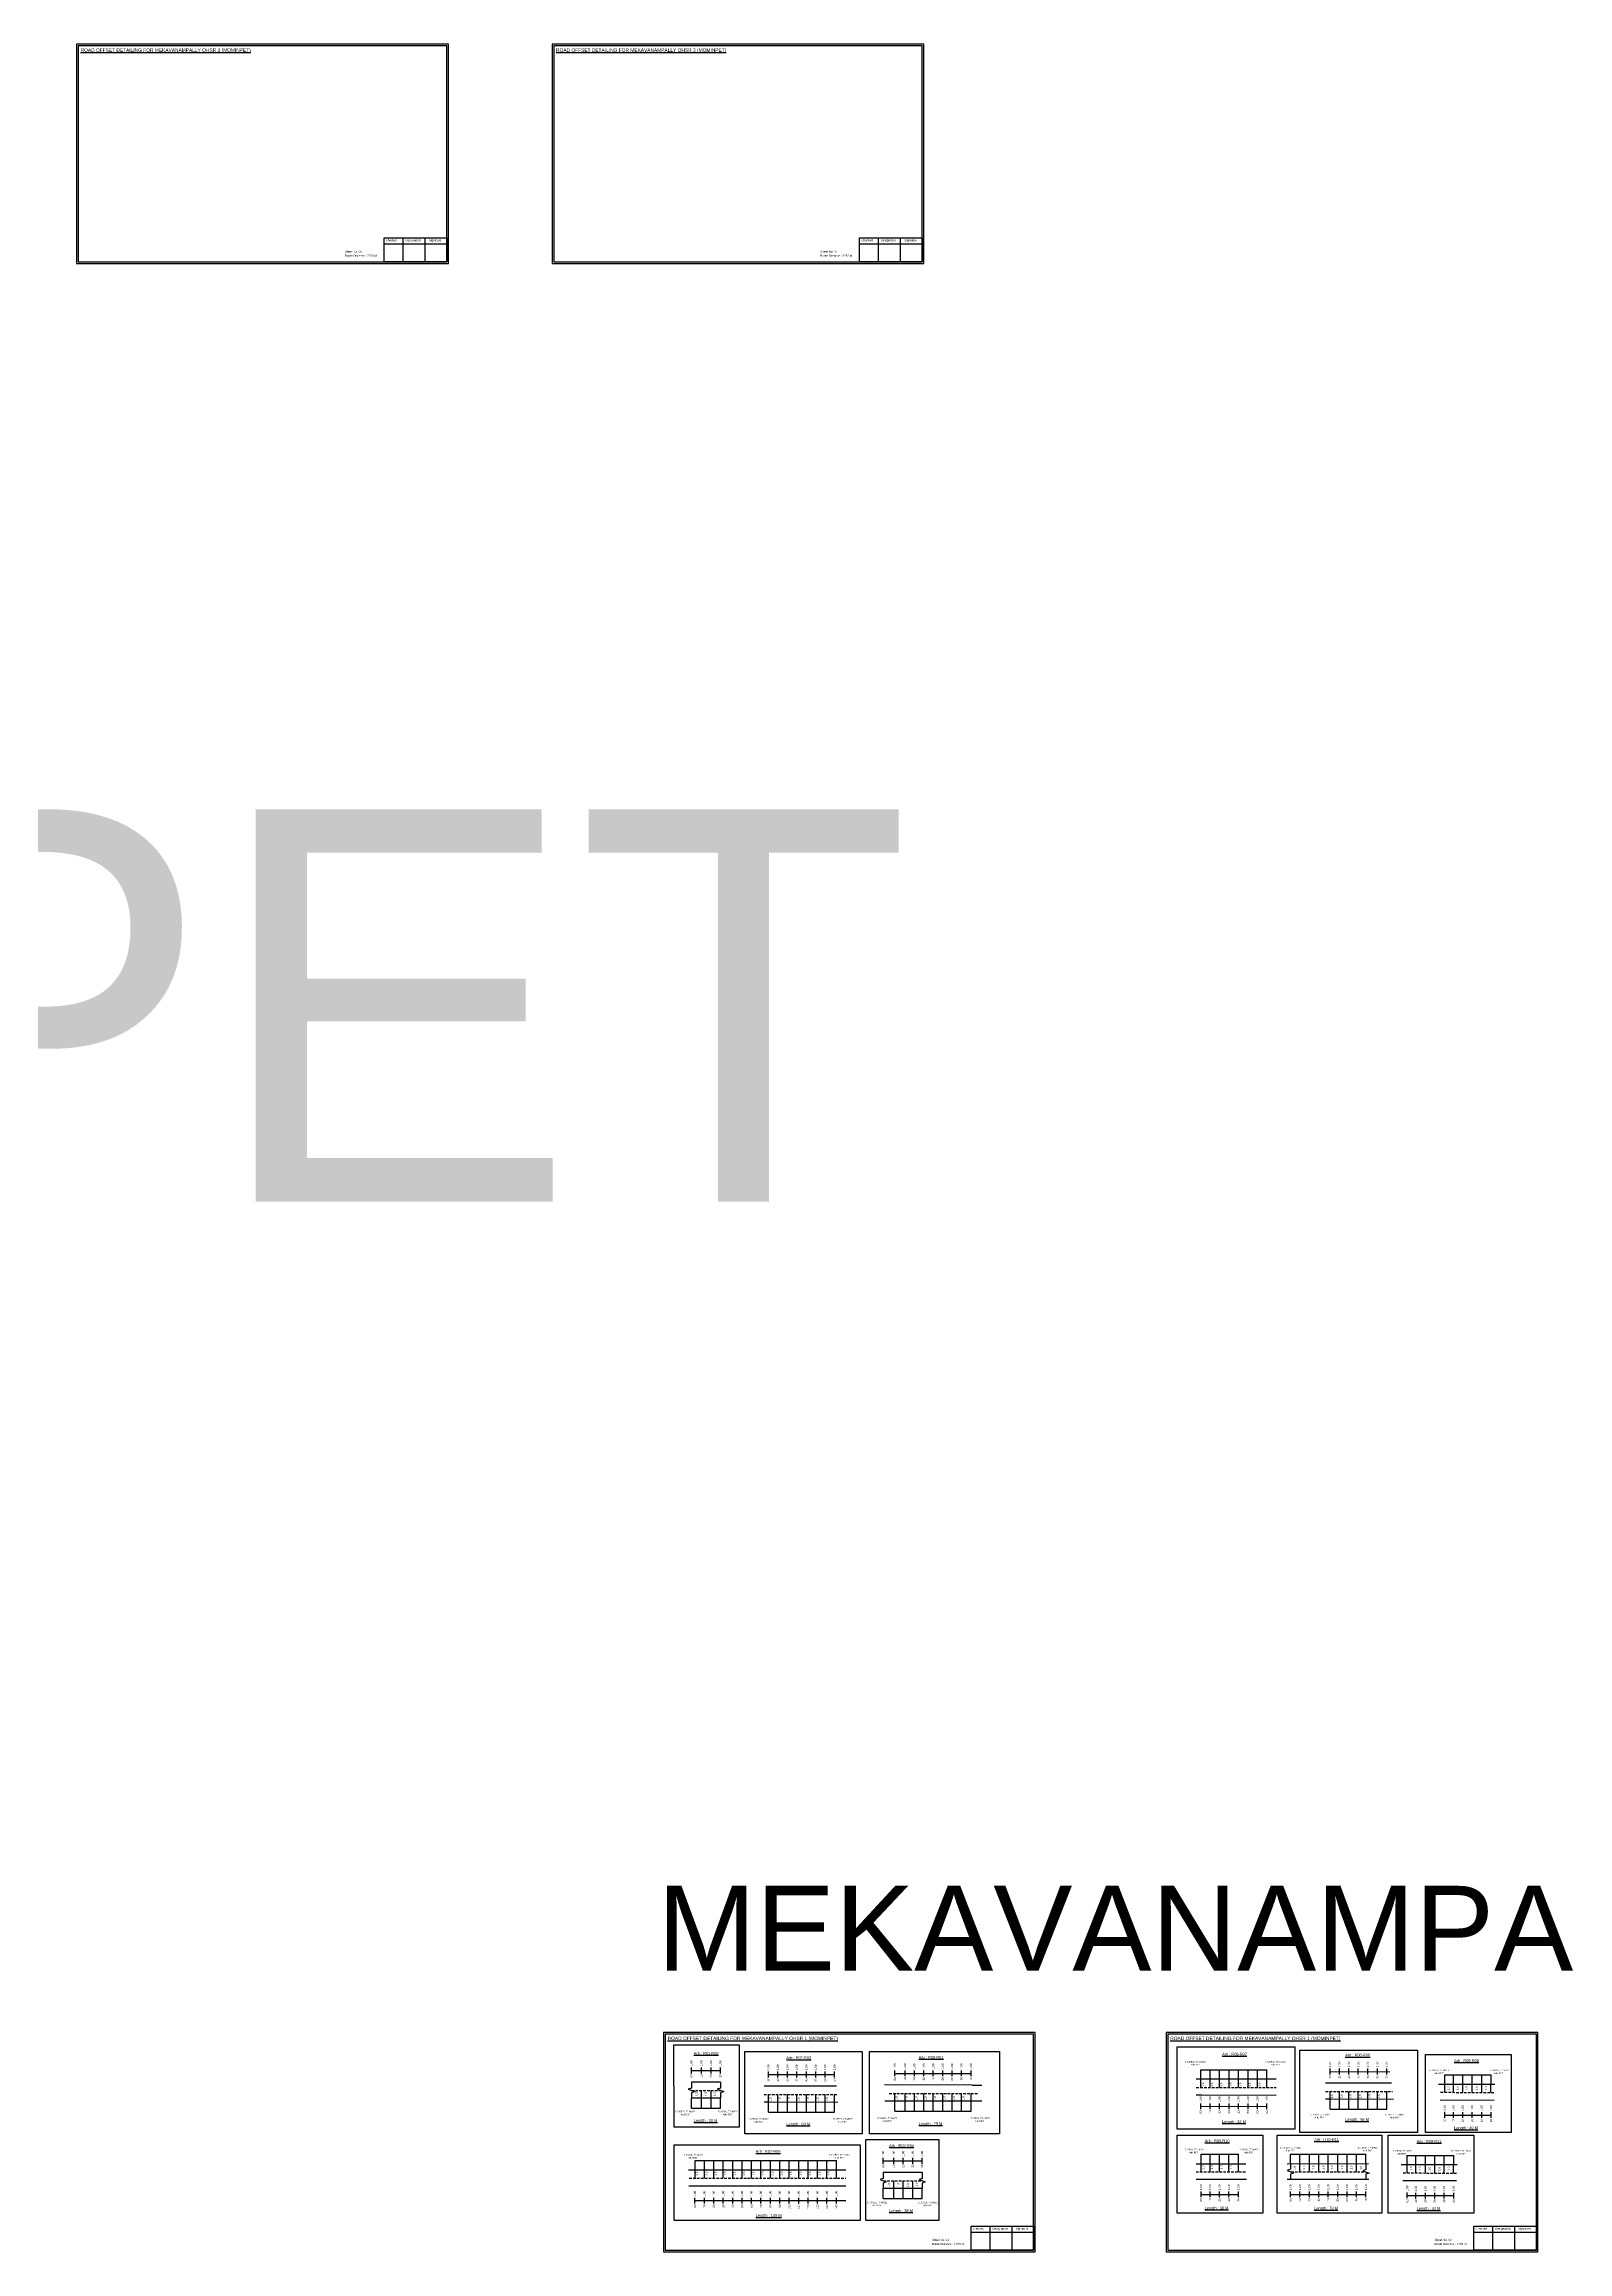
# Model space of a CAD drawing. Header units: inches. Extents: x -117 to 51867, y -12715 to 3423.
# Drawn here: x 5610 to 7809, y 27 to 3215 of the extents above; entities that cross this region are included whole.
import ezdxf

# ---------------------------------------------------------------- set-up
doc = ezdxf.new("R2010")
doc.units = ezdxf.units.IN
doc.header["$MEASUREMENT"] = 0
doc.linetypes.add('DASHED2', pattern=[0.375, 0.25, -0.125])
doc.layers.add('PDF_Geometry', color=7, linetype='Continuous')
doc.layers.add('PDF_Text', color=5, linetype='Continuous')
doc.styles.add('PDF Arial', font='arial.ttf')
doc.styles.get("Standard").update_dxf_attribs({"font": 'arial.ttf'})

msp = doc.modelspace()

# ---------------------------------------------------------------- linework, layer by layer
at = {"color": 217, "true_color": 0x93278f}
for p, q in [((6543.8, 285.1), (6543.8, 293.7)), ((6543.8, 289.4), (6585.6, 289.4)), ((6558.4, 285.1), (6558.4, 293.7)), ((6572, 285.1), (6572, 293.7)), ((6585.6, 285.1), (6585.6, 293.7)), ((6655, 279.3), (6655, 287.8)), ((6668.6, 279.3), (6668.6, 287.8)), ((6682.2, 279.3), (6682.2, 287.8)), ((6695.8, 279.3), (6695.8, 287.8)), ((6709.6, 279.3), (6709.6, 287.8)), ((6723.2, 279.3), (6723.2, 287.8)), ((6736.8, 279.3), (6736.8, 287.8)), ((6750.4, 279.3), (6750.4, 287.8)), ((6837.3, 280.8), (6837.3, 289.4)), ((6852, 280.8), (6852, 289.4)), ((6865.6, 280.8), (6865.6, 289.4)), ((6879.2, 280.8), (6879.2, 289.4)), ((6892.8, 280.8), (6892.8, 289.4)), ((6906.4, 280.8), (6906.4, 289.4)), ((6920, 280.8), (6920, 289.4)), ((6933.6, 280.8), (6933.6, 289.4)), ((6947.2, 280.8), (6947.2, 289.4)), ((7465.4, 283.5), (7465.4, 292)), ((7465.4, 287.8), (7551.8, 287.5)), ((7479, 283.5), (7479, 292)), ((7492.6, 283.5), (7492.6, 292)), ((7506.2, 283.5), (7506.2, 292)), ((7520.1, 283.5), (7520.1, 292)), ((7533.7, 283.5), (7533.7, 292)), ((7547.3, 283.5), (7547.3, 292)), ((6655, 283.5), (6750.4, 283.6)), ((6837.3, 285.1), (6947.2, 285.1)), ((7278.8, 233.2), (7278.8, 241.7)), ((7278.8, 237.4), (7374.2, 237.5)), ((7292.4, 233.2), (7292.4, 241.7)), ((7306, 233.2), (7306, 241.7)), ((7319.6, 233.2), (7319.6, 241.7)), ((7333.4, 233.2), (7333.4, 241.7)), ((7347, 233.2), (7347, 241.7)), ((7360.6, 233.2), (7360.6, 241.7)), ((7374.2, 233.2), (7374.2, 241.7)), ((7630.9, 221), (7630.9, 229.6)), ((7630.9, 224.9), (7697.8, 224.9)), ((7643.4, 220.7), (7643.4, 229.2)), ((7657, 220.7), (7657, 229.2)), ((7670.6, 220.7), (7670.6, 229.2)), ((7684.2, 220.7), (7684.2, 229.2)), ((7697.8, 220.7), (7697.8, 229.2)), ((6820.5, 154.7), (6820.5, 163.3)), ((6835.9, 154.7), (6835.9, 163.3)), ((6849.5, 154.7), (6849.5, 163.3)), ((6863.1, 154.7), (6863.1, 163.3)), ((6876.7, 154.7), (6876.7, 163.3)), ((6820.5, 159), (6876.7, 159)), ((6548.8, 97), (6548.8, 105.6)), ((6548.9, 101.3), (6766.5, 101.3)), ((6562.5, 97), (6562.5, 105.6)), ((6576.1, 97), (6576.1, 105.6)), ((6589.7, 97), (6589.7, 105.6)), ((6603.3, 97), (6603.3, 105.6)), ((6616.9, 97), (6616.9, 105.6)), ((6630.5, 97), (6630.5, 105.6)), ((6644.1, 97), (6644.1, 105.6)), ((6657.7, 97), (6657.7, 105.6)), ((6671.3, 97), (6671.3, 105.6)), ((6684.9, 97), (6684.9, 105.6)), ((6698.5, 97), (6698.5, 105.6)), ((6712.1, 97), (6712.1, 105.6)), ((6725.7, 97), (6725.7, 105.6)), ((6739.3, 97), (6739.3, 105.6)), ((6752.9, 97), (6752.9, 105.6)), ((7279.3, 106.2), (7279.3, 114.7)), ((7279.3, 110.4), (7333.1, 110.4)), ((7292.3, 106.2), (7292.3, 114.7)), ((7305.9, 106.2), (7305.9, 114.7)), ((7319.5, 106.2), (7319.5, 114.7)), ((7333.1, 106.2), (7333.1, 114.7)), ((7408.4, 106.2), (7408.4, 114.7)), ((7408.4, 110.4), (7517.2, 110.4)), ((7422, 106.2), (7422, 114.7)), ((7435.6, 106.2), (7435.6, 114.7)), ((7449.2, 106.2), (7449.2, 114.7)), ((7462.8, 106.2), (7462.8, 114.7)), ((7476.4, 106.2), (7476.4, 114.7)), ((7490, 106.2), (7490, 114.7)), ((7503.6, 106.2), (7503.6, 114.7)), ((7517.2, 106.2), (7517.2, 114.7)), ((7576.8, 104.7), (7576.8, 113.2)), ((7576.8, 108.6), (7643.8, 108.6)), ((7589.4, 104.3), (7589.4, 112.8)), ((7603, 104.3), (7603, 112.8)), ((7616.6, 104.3), (7616.6, 112.8)), ((7630.2, 104.3), (7630.2, 112.8)), ((7643.8, 104.3), (7643.8, 112.8))]:
    msp.add_line(p, q, dxfattribs=at)
at = {"color": 5}
for p, q in [((7278.8, 290.4), (7374.2, 290.4)), ((7630.9, 282.9), (7697.8, 282.9)), ((6543.8, 235), (6585.6, 235)), ((6655, 229.1), (6750.4, 229.1)), ((6837.3, 230.7), (6947.2, 230.7)), ((7465.4, 233.3), (7547.3, 233.4)), ((7279.3, 168.4), (7333.1, 168.4)), ((7408.4, 168.4), (7517.2, 168.4)), ((7576.8, 166.5), (7643.8, 166.5)), ((6548.9, 159.2), (6752.9, 159.2)), ((6820.5, 104.6), (6876.7, 104.6))]:
    msp.add_line(p, q, dxfattribs=at)
for p, q in [((7278.8, 264.9), (7278.8, 290.4)), ((7292.4, 264.9), (7292.4, 290.4)), ((7306, 264.9), (7306, 290.4)), ((7319.6, 264.9), (7319.6, 290.4)), ((7333.4, 264.9), (7333.4, 290.4)), ((7347, 264.9), (7347, 290.4)), ((7360.6, 264.9), (7360.6, 290.4)), ((7374.2, 264.9), (7374.2, 290.4)), ((6585.6, 272.4), (6543.8, 272.4)), ((6558.4, 235), (6558.4, 260.5)), ((6572, 235), (6572, 260.5)), ((6753.3, 266.5), (6648.5, 266.5)), ((6948.8, 268.1), (6822.2, 268.3)), ((6837.3, 230.7), (6837.3, 256.2)), ((6852, 230.7), (6852, 256.2)), ((6865.6, 230.7), (6865.6, 256.2)), ((6879.2, 230.7), (6879.2, 256.2)), ((6892.8, 230.7), (6892.8, 256.2)), ((6906.4, 230.7), (6906.4, 256.2)), ((6920, 230.7), (6920, 256.2)), ((6933.6, 230.7), (6933.6, 256.2)), ((6947.2, 230.7), (6947.2, 256.2)), ((6948.8, 268.1), (6962.7, 268.1)), ((7387.8, 276.7), (7272.4, 276.7)), ((7554, 270.8), (7459, 270.8)), ((7465.4, 233.3), (7465.4, 258.9)), ((7479, 233.3), (7479, 258.9)), ((7492.6, 233.3), (7492.6, 258.9)), ((7506.2, 233.3), (7506.2, 258.9)), ((7520.1, 233.3), (7520.1, 258.9)), ((7533.7, 233.3), (7533.7, 258.9)), ((7547.3, 233.3), (7547.3, 258.9)), ((7703, 269.2), (7622.1, 269.2)), ((7630.9, 257.7), (7630.9, 283.2)), ((7643.4, 257.6), (7643.4, 282.9)), ((7657, 257.6), (7657, 282.9)), ((7670.6, 257.6), (7670.6, 282.9)), ((7684.2, 257.4), (7684.2, 282.9)), ((7697.5, 257.4), (7697.8, 282.9)), ((6543.8, 249.7), (6569.3, 249.7)), ((6543.8, 235), (6543.8, 249.7)), ((6569.3, 249.7), (6585.6, 249.7)), ((6585.6, 235), (6585.6, 249.7)), ((6648.5, 243.9), (6656.6, 243.9)), ((6655, 229.1), (6655, 254.7)), ((6656.6, 243.9), (6754.9, 243.6)), ((6668.6, 229.1), (6668.6, 254.7)), ((6682.2, 229.1), (6682.2, 254.7)), ((6695.8, 229.1), (6695.8, 254.7)), ((6709.6, 229.1), (6709.6, 254.7)), ((6723.2, 229.1), (6723.2, 254.7)), ((6736.8, 229.1), (6736.8, 254.7)), ((6750.4, 229.1), (6750.4, 254.7)), ((6822.8, 245.4), (6948.8, 245.4)), ((6948.8, 245.4), (6963, 245.4)), ((7272.4, 254.1), (7280.4, 254.1)), ((7280.4, 254.1), (7387.8, 253.8)), ((7624.3, 247), (7702, 246.6)), ((7279.3, 142.9), (7279.3, 168.4)), ((7292.3, 142.9), (7292.3, 168.4)), ((7305.9, 142.9), (7305.9, 168.4)), ((7319.5, 142.9), (7319.5, 168.4)), ((7333.1, 142.9), (7333.1, 168.4)), ((7408.4, 154.7), (7408.4, 168.4)), ((7422, 142.9), (7422, 168.4)), ((7435.6, 142.9), (7435.6, 168.4)), ((7449.2, 142.9), (7449.2, 168.4)), ((7462.8, 142.9), (7462.8, 168.4)), ((7476.4, 142.9), (7476.4, 168.4)), ((7490, 142.9), (7490, 168.4)), ((7503.6, 142.9), (7503.6, 168.4)), ((7517.2, 154.7), (7517.2, 168.4)), ((7576.8, 141.3), (7576.8, 166.8)), ((7589.4, 141.2), (7589.4, 166.5)), ((7603, 141.2), (7603, 166.5)), ((7616.6, 141.2), (7616.6, 166.5)), ((7630.2, 141), (7630.2, 166.5)), ((7643.5, 141), (7643.8, 166.5)), ((6539.7, 145.6), (6766.5, 145.6)), ((6548.9, 133.7), (6548.9, 159.2)), ((6562.5, 133.7), (6562.5, 159.2)), ((6576.1, 133.7), (6576.1, 159.2)), ((6589.7, 133.7), (6589.7, 159.2)), ((6603.3, 133.7), (6603.3, 159.2)), ((6616.9, 133.7), (6616.9, 159.2)), ((6630.5, 133.7), (6630.5, 159.2)), ((6644.1, 133.7), (6644.1, 159.2)), ((6657.7, 133.7), (6657.7, 159.2)), ((6671.3, 133.7), (6671.3, 159.2)), ((6684.9, 133.7), (6684.9, 159.2)), ((6698.5, 133.7), (6698.5, 159.2)), ((6712.1, 133.7), (6712.1, 159.2)), ((6725.7, 133.7), (6725.7, 159.2)), ((6739.3, 133.7), (6739.3, 159.2)), ((6752.9, 133.7), (6752.9, 159.2)), ((6876.7, 142), (6820.5, 142)), ((6835.9, 104.6), (6835.9, 130.1)), ((6849.5, 104.6), (6849.5, 130.1)), ((6863.1, 104.6), (6863.1, 130.1)), ((7272, 154.7), (7344, 154.7)), ((7272, 132.1), (7345, 132.1)), ((7403.5, 154.7), (7521.1, 154.8)), ((7403.6, 132.1), (7521.4, 132.1)), ((7649, 152.8), (7568, 152.8)), ((7570.3, 130.6), (7648, 130.2)), ((6540.2, 122.9), (6766.5, 122.9)), ((6820.5, 119.3), (6876.7, 119.3)), ((6820.5, 104.6), (6820.5, 119.3)), ((6876.7, 104.6), (6876.7, 119.3))]:
    msp.add_line(p, q)
at = {"linetype": 'DASHED2', "ltscale": 15}
for p, q in [((6543.8, 260.5), (6585.6, 260.5)), ((6829.1, 256.2), (6957.7, 256.2)), ((7272.4, 264.9), (7387.8, 264.9)), ((7459, 258.9), (7555.7, 258.9)), ((7625, 257.8), (7703.3, 257.4)), ((6648.5, 254.7), (6753.9, 254.7)), ((6540.5, 133.7), (6766.5, 133.7)), ((6820.5, 130.1), (6876.7, 130.1)), ((7272, 142.9), (7344.5, 142.9)), ((7409.2, 142.9), (7517.2, 142.9)), ((7571, 141.4), (7649.3, 141))]:
    msp.add_line(p, q, dxfattribs=at)
for points in [[(6518.3, 326.1), (6612.5, 326.1), (6612.8, 207.3), (6518.6, 207.3)], [(7244.8, 323.2), (7414.5, 323.2), (7414.5, 204.4), (7244.8, 204.4)], [(6620.7, 316.6), (6790.3, 316.6), (6790.3, 197.8), (6620.7, 197.8)], [(6800.7, 316.6), (6988.3, 316.6), (6988.3, 197.8), (6800.7, 197.8)], [(7421.8, 318.4), (7591.4, 318.4), (7591.4, 199.6), (7421.8, 199.6)], [(7603.2, 312.3), (7727, 312.3), (7727, 199.6), (7603.2, 199.6)], [(7244.8, 195.9), (7368.6, 195.9), (7368.6, 83.2), (7244.8, 83.2)], [(7389.2, 195.9), (7540.1, 195.9), (7540.1, 83.2), (7389.2, 83.2)], [(7549.1, 195.9), (7672.9, 195.9), (7672.9, 83.2), (7549.1, 83.2)], [(6518.9, 182.1), (6787, 182.1), (6787, 72.5), (6518.9, 72.5)], [(6795.6, 189.6), (6900.8, 189.6), (6900.8, 72.5), (6795.6, 72.5)]]:
    msp.add_lwpolyline(points, close=True)
at = {"linetype": 'Continuous'}
for points in [[(6543.8, 272.4), (6543.8, 263.9), (6539, 262.2), (6548.5, 258.8), (6543.8, 257), (6543.8, 249.7)], [(6585.6, 272.3), (6585.6, 263.9), (6580.8, 262.1), (6590.3, 258.7), (6585.6, 257), (6585.6, 249.6)], [(6820.5, 142), (6820.5, 133.4), (6816, 131.8), (6825, 128.5), (6820.5, 126.8), (6820.5, 119.3)], [(6876.7, 142), (6876.7, 133.4), (6872.2, 131.8), (6881.2, 128.5), (6876.7, 126.8), (6876.7, 119.3)], [(6876.7, 142), (6876.7, 133.4), (6872.2, 131.8), (6881.2, 128.5), (6876.7, 126.8), (6876.7, 119.3)], [(7408.4, 155), (7408.4, 146.6), (7403.7, 144.9), (7413.2, 141.4), (7408.4, 139.7), (7408.4, 132.3)], [(7517.2, 154.7), (7517.2, 146.3), (7512.5, 144.6), (7522, 141.1), (7517.2, 139.4), (7517.2, 132.1)]]:
    msp.add_lwpolyline(points, dxfattribs=at)
msp.add_lwpolyline([(7459, 248.1), (7467.1, 248.1), (7556.9, 247.6)])
at = {"layer": 'PDF_Geometry'}
for points in [[(5656.4, 3214.6), (5656.4, 2897.9), (6192.9, 2897.9), (6192.9, 3214.6)], [(5658.8, 3212.3), (5658.8, 2900.3), (6190.5, 2900.3), (6190.5, 3212.3)], [(6342.6, 3214.6), (6342.6, 2897.9), (6879.1, 2897.9), (6879.1, 3214.6)], [(6344.9, 3212.3), (6344.9, 2900.3), (6876.7, 2900.3), (6876.7, 3212.3)], [(6503.6, 344.1), (6503.6, 27.4), (7040, 27.4), (7040, 344.1)], [(6505.9, 341.8), (6505.9, 29.8), (7037.6, 29.8), (7037.6, 341.8)], [(7229.1, 344.1), (7229.1, 27.4), (7765.5, 27.4), (7765.5, 344.1)], [(7231.4, 341.8), (7231.4, 29.8), (7763.1, 29.8), (7763.1, 341.8)]]:
    msp.add_lwpolyline(points, close=True, dxfattribs=at)
at = {"layer": 'PDF_Geometry', "color": 242, "true_color": 0xcc1f26}
for points in [[(6190.5, 2900.2), (6100.1, 2900.2), (6100.1, 2934.8), (6190.5, 2934.8)], [(6876.7, 2900.2), (6786.3, 2900.2), (6786.3, 2934.8), (6876.7, 2934.8)], [(7037.6, 29.7), (6947.3, 29.7), (6947.3, 64.3), (7037.6, 64.3)], [(7763.1, 29.7), (7672.8, 29.7), (7672.8, 64.3), (7763.1, 64.3)]]:
    msp.add_lwpolyline(points, close=True, dxfattribs=at)
for points in [[(6127.1, 2934.8), (6127.1, 2900.2)], [(6158.8, 2934.8), (6158.8, 2900.2)], [(6813.3, 2934.8), (6813.3, 2900.2)], [(6845, 2934.8), (6845, 2900.2)], [(6100.1, 2926.5), (6190.5, 2926.5)], [(6786.3, 2926.5), (6876.7, 2926.5)], [(6974.3, 64.3), (6974.3, 29.7)], [(7006, 64.3), (7006, 29.7)], [(7699.7, 64.3), (7699.7, 29.7)], [(7731.5, 64.3), (7731.5, 29.7)], [(6947.3, 56), (7037.6, 56)], [(7672.8, 56), (7763.1, 56)]]:
    msp.add_lwpolyline(points, dxfattribs=at)

# ---------------------------------------------------------------- texts
at = {"color": 242, "true_color": 0xcd2027}
for s, height, p in [('%%UROAD OFFSET DETAILING FOR MEKAVANAMPALLY OHSR 3 (MOMINPET)', 5, (5662.2, 3203.5)), ('%%UROAD OFFSET DETAILING FOR MEKAVANAMPALLY OHSR 3 (MOMINPET)', 5, (6348.4, 3203.5)), ('%%UROAD OFFSET DETAILING FOR MEKAVANAMPALLY OHSR 1 (MOMINPET)', 5, (6509.4, 333.1)), ('%%UROAD OFFSET DETAILING FOR MEKAVANAMPALLY OHSR 1 (MOMINPET)', 5, (7234.8, 333.1)), ('%%UArb : R01-R02', 4, (6547.1, 312)), ('%%UArb : R02-R03', 4, (6680.7, 305.6)), ('%%UArb : R00-R01', 4, (6871.7, 306.3)), ('%%UArb : R06-R07', 4, (7309.7, 310.8)), ('%%UArb : R06-R08', 4, (7487.4, 309.5)), ('%%UArb : R08-R09', 4, (7644.5, 301.4)), ('%%ULength : 30 M', 4, (6547.1, 215)), ('%%ULength : 64 M', 4, (6680.7, 210.1)), ('%%ULength : 79 M', 4, (6871.7, 210.4)), ('%%ULength : 62 M', 4, (7309.7, 213.3)), ('%%UArb : R10-R11', 4, (7442.5, 187.5)), ('%%ULength : 56 M', 4, (7487.4, 216.5)), ('%%ULength : 49 M', 4, (7644.5, 204.4)), ('%%UArb : R02-R05', 4, (6636.5, 170.4)), ('%%UArb : R02-R06', 4, (6829.2, 178.8)), ('%%UArb : R09-R10', 4, (7284.5, 185.7)), ('%%UArb : R09-R11', 4, (7590.4, 185)), ('%%ULength : 145 M', 4, (6636.5, 77.9)), ('%%ULength : 38 M', 4, (6829.2, 84.8)), ('%%ULength : 36 M', 4, (7284.5, 88.7)), ('%%ULength : 78 M', 4, (7442.5, 88.5)), ('%%ULength : 43 M', 4, (7590.4, 88))]:
    msp.add_text(s, height=height, dxfattribs=at).set_placement(p)
for s, height, p in [('Sheet No. 06', 3, (6043.6, 2913.7)), ('Route Distance : 2286 M', 3, (6043.5, 2907.7)), ('Sheet No. 07', 3, (6729.8, 2913.7)), ('Route Distance : 2286 M', 3, (6729.6, 2907.7)), ('APRIL MOMINPET', 566.246, (92.9, 1543.7)), ('MEKAVANAMPALLY 1', 122.535, (6494.3, 433.3)), ('Route Distance : 1763 M', 3, (6890.6, 37.2)), ('Sheet No. 01', 3, (6890.8, 43.2)), ('Route Distance : 1763 M', 3, (7616.1, 37.2)), ('Sheet No. 02', 3, (7616.3, 43.2))]:
    msp.add_text(s, height=height).set_placement(p)
at = {"color": 217, "true_color": 0x93278f}
for s, p in [('1.00', (6545.1, 295.4)), ('1.00', (6559.7, 295.4)), ('1.00', (6573.3, 295.4)), ('1.00', (6586.9, 295.4)), ('1.00', (6656.3, 289.6)), ('1.00', (6669.9, 289.6)), ('1.00', (6683.5, 289.6)), ('1.00', (6697.1, 289.6)), ('1.00', (6710.9, 289.6)), ('1.00', (6724.5, 289.6)), ('1.00', (6738.1, 289.6)), ('1.00', (6751.7, 289.6)), ('1.00', (6838.7, 291.1)), ('1.00', (6853.3, 291.1)), ('1.00', (6866.9, 291.1)), ('1.00', (6880.5, 291.1)), ('1.00', (6894.1, 291.1)), ('1.00', (6907.7, 291.1)), ('1.00', (6921.3, 291.1)), ('1.00', (6934.9, 291.1)), ('1.00', (6948.5, 291.1)), ('1.00', (7466.8, 293.8)), ('1.00', (7480.4, 293.8)), ('1.00', (7494, 293.8)), ('1.00', (7507.6, 293.8)), ('1.00', (7521.4, 293.8)), ('1.00', (7535, 293.8)), ('1.00', (7548.6, 293.8)), ('00', (6545.2, 279.1)), ('10', (6559.9, 279.1)), ('20', (6573.5, 279.1)), ('30', (6587.1, 279.1)), ('00', (6656.4, 273.2)), ('10', (6670, 273.2)), ('20', (6683.6, 273.2)), ('30', (6697.2, 273.2)), ('40', (6711, 273.2)), ('50', (6724.6, 273.2)), ('60', (6738.2, 273.2)), ('64', (6751.8, 273.2)), ('00', (6838.8, 274.8)), ('10', (6853.4, 274.8)), ('20', (6867, 274.8)), ('30', (6880.6, 274.8)), ('40', (6894.2, 274.8)), ('50', (6907.8, 274.8)), ('60', (6921.4, 274.8)), ('70', (6935, 274.8)), ('75', (6948.6, 274.8)), ('00', (7466.9, 277.5)), ('10', (7480.5, 277.5)), ('20', (7494.1, 277.5)), ('30', (7507.7, 277.5)), ('40', (7521.5, 277.5)), ('50', (7535.1, 277.5)), ('56', (7548.7, 277.5)), ('1.00', (7280.1, 243.5)), ('00', (7280.2, 227.1)), ('1.00', (7293.7, 243.5)), ('10', (7293.8, 227.1)), ('1.00', (7307.3, 243.5)), ('20', (7307.4, 227.1)), ('1.00', (7320.9, 243.5)), ('30', (7321, 227.1)), ('1.00', (7334.7, 243.5)), ('40', (7334.9, 227.1)), ('1.00', (7348.3, 243.5)), ('50', (7348.5, 227.1)), ('1.00', (7361.9, 243.5)), ('60', (7362.1, 227.1)), ('1.00', (7375.5, 243.5)), ('62', (7375.7, 227.1)), ('1.00', (7632.2, 231.3)), ('1.00', (7644.7, 231)), ('1.00', (7658.3, 231)), ('1.00', (7671.9, 231)), ('1.00', (7685.5, 231)), ('1.00', (7699.1, 231)), ('00', (7632.3, 215)), ('10', (7644.9, 214.6)), ('20', (7658.5, 214.6)), ('30', (7672.1, 214.6)), ('40', (7685.7, 214.6)), ('49', (7699.3, 214.6)), ('1.00', (6821.8, 165)), ('1.00', (6837.2, 165)), ('1.00', (6850.8, 165)), ('1.00', (6864.4, 165)), ('1.00', (6878, 165)), ('00', (6822, 148.7)), ('10', (6837.3, 148.7)), ('20', (6850.9, 148.7)), ('30', (6864.5, 148.7)), ('38', (6878.1, 148.7)), ('1.00', (6550.1, 107.3)), ('1.00', (6563.8, 107.3)), ('1.00', (6577.4, 107.3)), ('1.00', (6591, 107.3)), ('1.00', (6604.6, 107.3)), ('1.00', (6618.2, 107.3)), ('1.00', (6631.8, 107.3)), ('1.00', (6645.4, 107.3)), ('1.00', (6659, 107.3)), ('1.00', (6672.6, 107.3)), ('1.00', (6686.2, 107.3)), ('100', (6686.4, 89)), ('1.00', (6699.8, 107.3)), ('110', (6700, 89)), ('1.00', (6713.4, 107.3)), ('120', (6713.6, 89)), ('1.00', (6727, 107.3)), ('130', (6727.2, 89)), ('1.00', (6740.6, 107.3)), ('140', (6740.8, 89)), ('1.00', (6754.2, 107.3)), ('145', (6754.4, 89)), ('1.00', (7280.6, 116.5)), ('00', (7280.8, 100.1)), ('1.00', (7293.7, 116.5)), ('10', (7293.8, 100.1)), ('1.00', (7307.3, 116.5)), ('20', (7307.4, 100.1)), ('1.00', (7320.9, 116.5)), ('30', (7321, 100.1)), ('1.00', (7334.5, 116.5)), ('36', (7334.6, 100.1)), ('1.00', (7409.8, 116.5)), ('00', (7409.9, 100.1)), ('1.00', (7423.4, 116.5)), ('10', (7423.5, 100.1)), ('1.00', (7437, 116.5)), ('20', (7437.1, 100.1)), ('1.00', (7450.6, 116.5)), ('30', (7450.7, 100.1)), ('1.00', (7464.2, 116.5)), ('40', (7464.3, 100.1)), ('1.00', (7477.8, 116.5)), ('50', (7477.9, 100.1)), ('1.00', (7491.4, 116.5)), ('60', (7491.5, 100.1)), ('1.00', (7505, 116.5)), ('70', (7505.1, 100.1)), ('1.00', (7518.6, 116.5)), ('78', (7518.7, 100.1)), ('1.00', (7578.2, 115)), ('00', (7578.3, 98.6)), ('1.00', (7590.7, 114.6)), ('10', (7590.8, 98.3)), ('1.00', (7604.3, 114.6)), ('20', (7604.4, 98.3)), ('1.00', (7617.9, 114.6)), ('30', (7618, 98.3)), ('1.00', (7631.5, 114.6)), ('40', (7631.6, 98.3)), ('1.00', (7645.1, 114.6)), ('43', (7645.2, 98.3)), ('00', (6550.3, 91)), ('10', (6564, 91)), ('20', (6577.6, 91)), ('30', (6591.2, 91)), ('40', (6604.8, 91)), ('50', (6618.4, 91)), ('60', (6632, 91)), ('70', (6645.6, 91)), ('80', (6659.2, 91)), ('90', (6672.8, 91))]:
    msp.add_text(s, height=3, rotation=90, dxfattribs=at).set_placement(p)
at = {"color": 5}
for s, height, p in [('17.26520, 77.46922', 2.34, (7256.4, 300.6)), ('Arbit R07', 2.25, (7264.3, 296.5)), ('17.26520, 77.46922', 2.34, (7371.9, 300.6)), ('Arbit R07', 2.25, (7379.8, 296.5)), ('17.26520, 77.46922', 2.34, (7608.3, 288.3)), ('17.26520, 77.46922', 2.34, (7693.8, 288.3)), ('Arbit R07', 2.25, (7616.1, 284.1)), ('Arbit R07', 2.25, (7701.6, 284.1)), ('17.26520, 77.46922', 2.34, (6520.2, 228.7)), ('Arbit R07', 2.25, (6528, 224.5)), ('17.26520, 77.46922', 2.34, (6581.2, 228.7)), ('Arbit R07', 2.25, (6589, 224.5)), ('17.26520, 77.46922', 2.34, (7435.4, 224.3)), ('17.26520, 77.46922', 2.34, (7544.4, 224.3)), ('17.26520, 77.46922', 2.34, (6625.9, 218.2)), ('Arbit R07', 2.25, (6633.7, 214.1)), ('17.26520, 77.46922', 2.34, (6747.4, 218.2)), ('Arbit R07', 2.25, (6755.2, 214.1)), ('17.26520, 77.46922', 2.34, (6811.7, 219.1)), ('Arbit R07', 2.25, (6819.5, 215)), ('17.26520, 77.46922', 2.34, (6945.2, 219.1)), ('Arbit R07', 2.25, (6953, 215)), ('Arbit R07', 2.25, (7443.2, 220.2)), ('Arbit R07', 2.25, (7552.2, 220.2)), ('17.26520, 77.46922', 2.34, (6531.1, 166.1)), ('Arbit R07', 2.25, (6538.9, 162)), ('17.26520, 77.46922', 2.34, (6742.6, 166.1)), ('Arbit R07', 2.25, (6750.4, 162)), ('17.26520, 77.46922', 2.34, (7253.6, 173.8)), ('Arbit R07', 2.25, (7261.4, 169.7)), ('17.26520, 77.46922', 2.34, (7333.1, 173.8)), ('Arbit R07', 2.25, (7340.9, 169.7)), ('17.26520, 77.46922', 2.34, (7393.5, 176.6)), ('Arbit R07', 2.25, (7401.3, 172.5)), ('17.26520, 77.46922', 2.34, (7505, 176.6)), ('Arbit R07', 2.25, (7512.8, 172.5)), ('17.26520, 77.46922', 2.34, (7554.3, 171.9)), ('Arbit R07', 2.25, (7562.1, 167.8)), ('17.26520, 77.46922', 2.34, (7639.8, 171.9)), ('Arbit R07', 2.25, (7647.6, 167.8)), ('17.26520, 77.46922', 2.34, (6797.3, 97.6)), ('Arbit R07', 2.25, (6805.1, 93.5)), ('17.26520, 77.46922', 2.34, (6870.3, 97.6)), ('Arbit R07', 2.25, (6878.1, 93.5))]:
    msp.add_text(s, height=height, dxfattribs=at).set_placement(p)
for s, p in [('1.5', (6552.3, 252.5)), ('1.5', (6565.8, 252.5)), ('1.5', (6578.5, 252.3)), ('1.5', (7282.9, 265.9)), ('1.5', (7296.4, 265.9)), ('1.5', (7310, 265.9)), ('1.5', (7323.6, 265.9)), ('1.5', (7337.5, 265.9)), ('1.5', (7351.1, 265.9)), ('1.5', (7364.7, 265.9)), ('1.5', (7637.8, 260.9)), ('1.5', (7650.4, 260.9)), ('1.5', (7664.1, 260.7)), ('1.5', (7678.4, 260.6)), ('1.5', (7692, 261)), ('1.5', (6659.1, 244.9)), ('1.5', (6672.6, 244.9)), ('1.5', (6686.2, 244.9)), ('1.5', (6699.8, 244.9)), ('1.5', (6713.6, 244.9)), ('1.5', (6727.2, 244.9)), ('1.5', (6740.8, 244.9)), ('1.0', (6840.9, 246.4)), ('1.0', (6856, 246.4)), ('1.0', (6869.6, 246.4)), ('1.0', (6883.2, 246.4)), ('1.0', (6896.8, 246.4)), ('1.0', (6910.4, 246.4)), ('1.0', (6924, 246.4)), ('1.0', (6937.6, 246.4)), ('1.5', (7469.6, 249.1)), ('1.5', (7483.1, 249.1)), ('1.5', (7496.7, 249.1)), ('1.5', (7510.3, 249.1)), ('1.5', (7524.1, 249.1)), ('1.5', (7537.7, 249.1)), ('1.5', (6553, 137.4)), ('1.5', (6566.6, 137.4)), ('1.5', (6580.2, 137.4)), ('1.5', (6593.8, 137.4)), ('1.5', (6607.4, 137.4)), ('1.5', (6621, 137.4)), ('1.5', (6634.6, 137.4)), ('1.5', (6648.2, 137.4)), ('1.5', (6661.8, 137.4)), ('1.5', (6675.4, 137.4)), ('1.5', (6689, 137.4)), ('1.5', (6702.6, 137.4)), ('1.5', (6716.2, 137.4)), ('1.5', (6729.8, 137.4)), ('1.5', (6743.4, 137.4)), ('1.0', (7283.9, 146)), ('1.0', (7296.4, 146.5)), ('1.0', (7310, 146.5)), ('1.0', (7323.6, 146.5)), ('1.0', (7415.6, 145.8)), ('1.0', (7429.3, 146)), ('1.0', (7442.9, 146.2)), ('1.0', (7457.2, 146.2)), ('1.0', (7469.8, 146.4)), ('1.0', (7484.3, 146)), ('1.0', (7497.4, 146.4)), ('1.0', (7511.6, 145.9)), ('1.0', (7583.8, 144.6)), ('1.0', (7596.4, 144.6)), ('1.0', (7610.1, 144.4)), ('1.0', (7624.4, 144.2)), ('1.0', (7637.9, 144.6)), ('1.5', (6829.7, 121.2)), ('1.5', (6843.9, 121.2)), ('1.5', (6857.2, 121.1)), ('1.5', (6870.1, 121.6))]:
    msp.add_text(s, height=3, rotation=90).set_placement(p)
at = {"layer": 'PDF_Text', "color": 7, "attachment_point": 7, "style": 'PDF Arial'}
for s, insert, char_height in [('Checked', (6102.7, 2930), 3), ('Designation', (6131.1, 2929.1), 3.001), ('Signature', (6164.8, 2929.1), 3), ('Checked', (6788.9, 2930), 3), ('Designation', (6817.3, 2929.1), 3.001), ('Signature', (6851, 2929.1), 3), ('Checked', (6949.9, 59.5), 3), ('Designation', (6978.3, 58.6), 3.001), ('Signature', (7011.9, 58.6), 3), ('Checked', (7675.4, 59.5), 3), ('Designation', (7703.7, 58.6), 3.001), ('Signature', (7737.4, 58.6), 3)]:
    msp.add_mtext(s, dxfattribs=dict(at, insert=insert, char_height=char_height))

doc.saveas('drawing.dxf')
